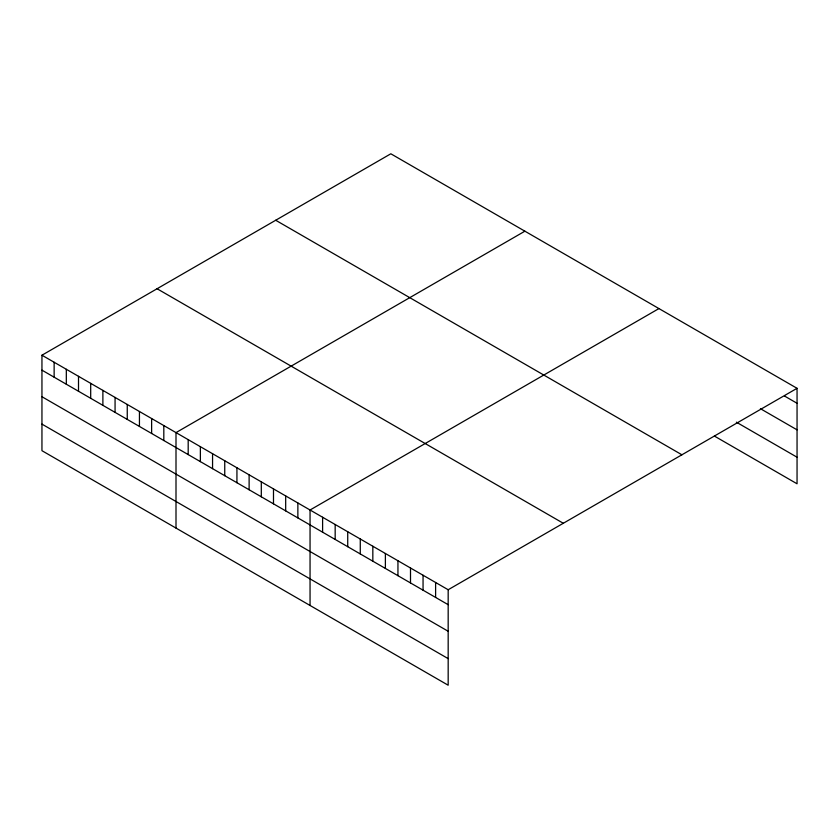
<?xml version="1.0" encoding="UTF-8"?>
<svg xmlns="http://www.w3.org/2000/svg" width="839" height="839" viewBox="0 0 839 839"><rect width="100%" height="100%" fill="white"/><g stroke="black" fill="none" stroke-linecap="round" stroke-linejoin="round"><path stroke-width="1.26" d="M41.95 355.212L448.173 589.744L448.173 685.211L41.95 450.69L41.95 355.212L390.827 153.789L797.05 388.31L797.05 483.788L714.388 436.06M524.889 231.186L176.001 432.609L176.001 528.077M658.94 308.574L310.052 509.997L310.052 605.475M448.173 589.744L797.05 388.31M784.496 396.018L797.05 403.265M760.428 408.698L797.05 429.841M736.359 422.174L797.05 457.213M275.706 220.258L681.918 454.79M157.082 288.742L563.294 523.274M41.95 370.156L448.173 604.688M41.95 396.732L448.173 631.264M41.95 424.115L448.173 658.636M435.609 582.486L435.609 597.441M423.055 575.239L423.055 590.195M410.502 567.993L410.502 582.937M397.948 560.746L397.948 575.69M385.384 553.499L385.384 568.443M372.831 546.241L372.831 561.197M360.277 538.995L360.277 553.95M347.724 531.748L347.724 546.692M335.17 524.501L335.17 539.446M322.606 517.254L322.606 532.199M297.866 502.97L297.866 517.915M285.68 495.933L285.68 510.878M273.493 488.896L273.493 503.84M261.307 481.859L261.307 496.803M249.12 474.822L249.12 489.766M236.934 467.784L236.934 482.74M224.747 460.747L224.747 475.703M212.561 453.71L212.561 468.665M200.374 446.673L200.374 461.628M188.188 439.646L188.188 454.591M163.815 425.572L163.815 440.517M151.628 418.535L151.628 433.48M139.442 411.498L139.442 426.453M127.255 404.461L127.255 419.416M115.069 397.424L115.069 412.379M102.882 390.387L102.882 405.342M90.696 383.36L90.696 398.305M78.509 376.323L78.509 391.268M66.323 369.286L66.323 384.231M54.136 362.249L54.136 377.193"/></g></svg>
